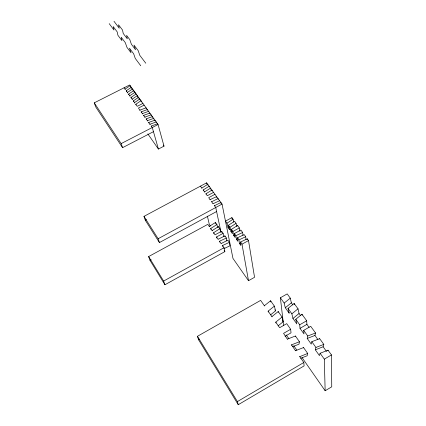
<?xml version="1.0" encoding="UTF-8"?>
<svg xmlns="http://www.w3.org/2000/svg" width="426" height="426" viewBox="0 0 426 426"><rect width="100%" height="100%" fill="white"/><g stroke="black" fill="none" stroke-linecap="round" stroke-linejoin="round"><path stroke-width="0.64" d="M287.486 339.373L283.567 333.361L290.66 329.255L286.709 323.643L279.642 327.722L275.76 322.136L282.06 317.045L278.194 311.56L271.921 316.609L272.001 316.907M291.464 345.289L291.538 344.831L299.467 341.753L295.42 336.007L287.529 339.069M295.362 336.322L295.42 336.007M295.559 350.811L291.538 344.831M299.467 341.753L298.993 344.187L292.614 346.663M299.654 356.7L307.694 353.436L303.557 347.563L295.585 350.662M303.493 347.866L303.557 347.563M326.534 351.493L323.126 346.78L323.819 344.389L319.66 338.654L311.821 341.7L311.241 344.107L307.205 338.452L307.742 336.002L303.711 330.368L310.703 326.305L315.544 332.978L314.936 335.454L317.897 339.549M307.694 353.436L307.141 355.779L300.692 358.293M302.125 357.707L325.15 390.759L331.748 386.819L331.465 354.927L328.025 350.183L320.107 353.271L319.441 355.598L315.32 349.821L315.938 347.451L311.821 341.7M319.58 338.958L319.66 338.654M327.839 350.779L328.025 350.183M300.474 315.458L299.052 313.493L298.024 308.823L294.132 303.461L287.992 308.419L291.858 313.818L292.939 318.467L296.821 323.909L295.766 319.282L301.954 314.244L306.683 320.762L306.912 324.356L309.09 327.365M291.858 313.818L298.024 308.823M278.141 325.837L283.215 321.721L282.06 317.045M292.939 318.467L299.052 313.493M292.891 304.963L291.357 302.849L290.282 298.152L287.193 293.892L280.377 297.779L284.163 303.072L285.282 307.742L289.089 313.078L289.472 312.769M285.282 307.742L291.357 302.849M284.163 303.072L290.282 298.152M270.537 314.889L275.574 310.836L274.371 306.134L270.59 300.761L264.36 305.735L264.44 306.028M268.359 312.024L268.119 311.145L274.371 306.134M134.792 103.167L134.579 102.554L139.76 99.04L140.079 99.95M136.006 104.876L135.793 104.269L140.985 100.738L141.405 101.958M132.385 99.764L132.166 99.151L137.332 95.658L137.651 96.569M133.588 101.457L133.37 100.85L138.546 97.346L138.865 98.257M128.806 94.71L128.588 94.103L133.727 90.637L134.158 91.851M129.994 96.388L129.776 95.781L134.925 92.304L135.351 93.518M131.187 98.071L130.968 97.463L136.128 93.976L136.448 94.891M126.442 91.377L126.224 90.77L131.352 87.325L131.778 88.539M127.619 93.038L127.401 92.431L132.534 88.975L132.965 90.195M125.271 89.721L125.047 89.114L130.17 85.679L130.383 86.286M236.75 226.403L236.057 223.394L234.566 221.339L228.437 225.237L229.918 227.303L230.967 231.648L232.447 233.725L231.403 229.38L237.554 225.46L239.343 227.926L239.945 231.323M230.967 231.648L232.074 230.945M213.831 233.528L213.607 232.708L219.853 228.735L218.378 226.643L212.143 230.604L212.217 230.876M230.253 229.103L229.492 229.587L228.027 227.532L229.129 226.829M229.918 227.303L236.057 223.394M210.913 229.332L210.689 228.506L216.914 224.561L215.45 222.484L209.235 226.419L209.31 226.696M226.962 223.176L233.081 219.289L231.882 217.638L225.492 221.126L226.962 223.176L228.027 227.532M204.624 192.153L204.549 191.876L210.508 188.17L210.577 188.452M206.003 194.08L205.928 193.803L211.898 190.087L212.111 190.923M201.881 188.324L201.807 188.047L207.744 184.367L207.963 185.203M203.25 190.236L203.175 189.959L209.123 186.263L209.267 186.822M325.15 390.759L324.314 359.15L331.465 354.927M303.823 362.51L304.084 365.913L238.251 404.7L237.415 401.58L303.823 362.51L299.68 356.551M303.711 330.368L303.962 333.909L300.005 328.366L299.718 324.793L306.683 320.762M285.069 336.284L291.022 332.834L290.66 329.255M300.005 328.366L306.912 324.356M238.251 404.7L198.559 339.772L197.451 336.3L260.637 300.378L264.36 305.735M198.559 339.772L199.703 339.117M216.6 211.525L159.425 242.575L145.335 220.285L143.977 216.376L206.637 182.834L222.052 204.091L232.974 258.422L248.496 280.707L254.551 277.305L248.512 240.573L247.261 238.842L240.461 242.037L240.876 245.536L239.364 243.416L238.938 239.902L237.415 237.783L244.189 234.604L245.722 236.718L246.026 239.593M209.235 226.419L207.792 224.342L148.631 256.569L150.021 260.371L164.931 284.765L224.869 251.622L224.033 247.708L222.526 245.536L229.412 242.309L227.899 240.157L221.057 243.597M248.496 280.707L241.995 244.178L248.512 240.573M231.403 229.38L232.894 231.467L233.65 235.408L235.136 237.495L234.396 233.565L240.855 230.008L242.66 232.5L242.985 235.392M233.65 235.408L234.811 234.769M164.931 284.765L163.627 281.059L224.033 247.708M223.82 236.755L223.107 233.352L221.616 231.238L215.077 234.822L213.607 232.708M216.807 238.075L216.552 236.947L223.107 233.352M232.894 231.467L239.343 227.926M150.021 260.371L151.182 259.738M159.425 242.575L158.137 238.736L222.052 204.091M213.554 192.376L207.313 195.736L205.928 193.803M214.96 194.309L208.703 197.68L210.14 199.858M145.335 220.285L146.501 219.662M147.859 133.929L158.424 149.057L164.015 146.139L158.062 124.53L129.658 84.971L94.252 102.842L95.754 106.985L122.555 147.678L153.461 131.677M122.555 147.678L121.16 143.599L158.062 124.53M142.907 103.422L137.241 106.314L135.793 104.269M144.142 105.142L138.466 108.039L140.026 110.547M219.672 242.112L219.528 241.222L226.387 238.012L224.885 235.876L218.075 239.305M237.415 237.783L237.852 241.302L236.35 239.199L235.903 235.669L242.66 232.5M236.35 239.199L238.027 238.411M238.938 239.902L245.722 236.718M223.943 248.646L229.918 245.839L229.412 242.309M239.364 243.416L241.047 242.623M214.363 205.758L220.892 202.494L221.03 203.415M210.098 199.629L216.632 196.615L216.775 197.542M211.541 201.817L218.048 198.564L218.155 199.261M212.947 203.782L219.502 200.758M315.938 347.451L323.819 344.389M315.32 349.821L323.126 346.78M307.742 336.002L315.544 332.978M307.205 338.452L314.936 335.454M143.743 115.797L143.647 115.355L149.845 113.087L149.936 113.529M143.647 115.355L144.899 117.118L151.108 114.844L151.289 115.728M146.251 119.333L146.155 118.891L152.38 116.612L152.508 117.272M146.155 118.891L147.417 120.67L153.653 118.385L153.781 119.046M148.775 122.896L148.685 122.459L154.931 120.169L155.059 120.83M148.685 122.459L149.957 124.254L156.214 121.953L156.299 122.395M151.321 126.495L151.235 126.059L157.508 123.753L157.673 124.632M139.925 110.105L146.086 107.853L146.225 108.518M141.262 112.288L141.16 111.846L147.337 109.588L147.428 110.03M141.16 111.846L142.401 113.598L148.589 111.335L148.679 111.777M114.008 21.3L119.232 28.196L118.503 24.756L122.518 30.033L123.231 33.468L127.283 38.809L126.591 35.39L129.797 39.607L131.389 44.229L135.559 49.73L133.972 45.097L138.21 50.667L139.781 55.305L145.783 63.218M109.2 23.648L113.955 29.99L113.188 26.561L117.166 31.854L117.917 35.278L121.932 40.635L121.202 37.222L125.297 42.669L126.911 47.286L131.054 52.813L129.445 48.191L133.657 53.793L135.26 58.421L140.745 65.748M200.449 186.146L201.807 188.047M203.175 189.959L204.549 191.876M211.504 201.589L212.909 203.553M214.326 205.529L215.742 207.51L221.009 232.223M234.396 233.565L235.903 235.669M240.461 242.037L241.995 244.178M295.766 319.282L299.718 324.793M320.107 353.271L324.314 359.15M124.099 87.772L125.047 89.114M126.224 90.77L127.401 92.431M128.588 94.103L129.776 95.781M130.968 97.463L132.166 99.151M133.37 100.85L134.579 102.554M151.235 126.059L152.274 127.523L158.424 149.057M163.254 145.064L164.015 146.139M274.818 309.766L275.574 310.836M282.518 320.725L283.215 321.721M210.433 226.062L209.32 224.465L207.398 216.163M286.277 334.953L288.919 338.745M293.823 345.79L296.842 350.124M210.689 228.506L212.143 230.604M216.552 236.947L218.037 239.082M219.528 241.222L221.025 243.374M268.119 311.145L271.921 316.609M224.156 250.595L224.869 251.622M94.252 102.842L121.16 143.599M143.977 216.376L158.137 238.736M148.631 256.569L163.627 281.059M197.451 336.3L237.415 401.58M130.596 86.893L130.707 87.197M139.073 98.864L139.18 99.167M137.758 96.872L137.971 97.479M216.914 224.561L217.633 227.314M215.45 222.484L215.593 223.038M215.742 223.591L215.812 223.868M275.76 322.136L275.989 323.014M218.378 226.643L218.522 227.196M270.59 300.761L270.893 301.949M219.853 228.735L220.705 232.032M210.652 188.729L210.79 189.288M278.194 311.56L278.343 312.151M228.437 225.237L229.492 229.587M287.992 308.419L289.089 313.078M233.081 219.289L233.72 222.031M237.554 225.46L237.676 226.009M294.132 303.461L294.398 304.633M206.637 182.834L206.914 184.117M142.401 113.598L142.497 114.04M301.954 314.244L302.146 315.118M144.899 117.118L144.994 117.56M221.616 231.238L221.855 232.378M147.417 120.67L147.508 121.112M149.957 124.254L150.048 124.69M231.882 217.638L232.122 218.932M222.526 245.536L222.665 246.42M224.885 235.876L224.987 236.552M226.387 238.012L226.818 240.903M280.377 297.779L283.631 325.741M247.261 238.842L247.352 239.731"/></g></svg>
